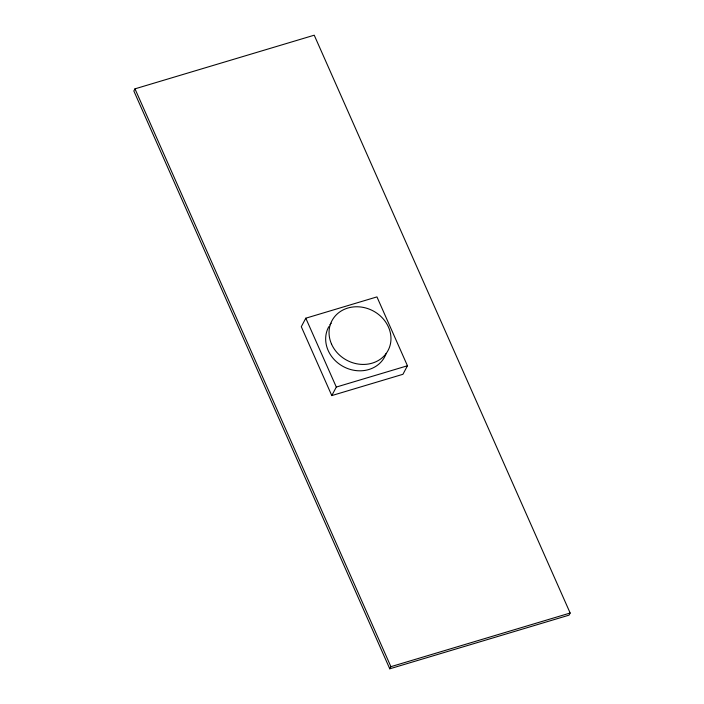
<?xml version="1.0" encoding="UTF-8"?>
<svg xmlns="http://www.w3.org/2000/svg" width="704" height="704" viewBox="0 0 704 704"><rect width="100%" height="100%" fill="white"/><g stroke="black" fill="none" stroke-linecap="round" stroke-linejoin="round"><path stroke-width="1.06" d="M134.974 88.845L133.839 90.974L389.77 668.8L569.026 615.155L570.161 613.026L314.23 35.2L134.974 88.845L390.896 666.67L389.77 668.8M305.8 318.199L301.294 326.709L331.795 395.578L402.943 374.29L407.449 365.772L376.948 296.903L305.8 318.199L336.31 387.059L331.795 395.578M336.31 387.059L407.449 365.772M390.896 666.67L570.161 613.026M386.153 353.505A31.75 27.958 27.9 0 1 345.136 367.488A31.75 27.958 27.9 0 1 328.812 326.665M329.912 324.878A31.75 27.958 27.9 0 1 331.162 323.189M331.549 344.115A31.75 27.958 27.9 0 0 384.806 355.194A31.75 27.958 27.9 0 0 363.669 307.481A31.75 27.958 27.9 0 0 331.549 344.115"/></g></svg>
